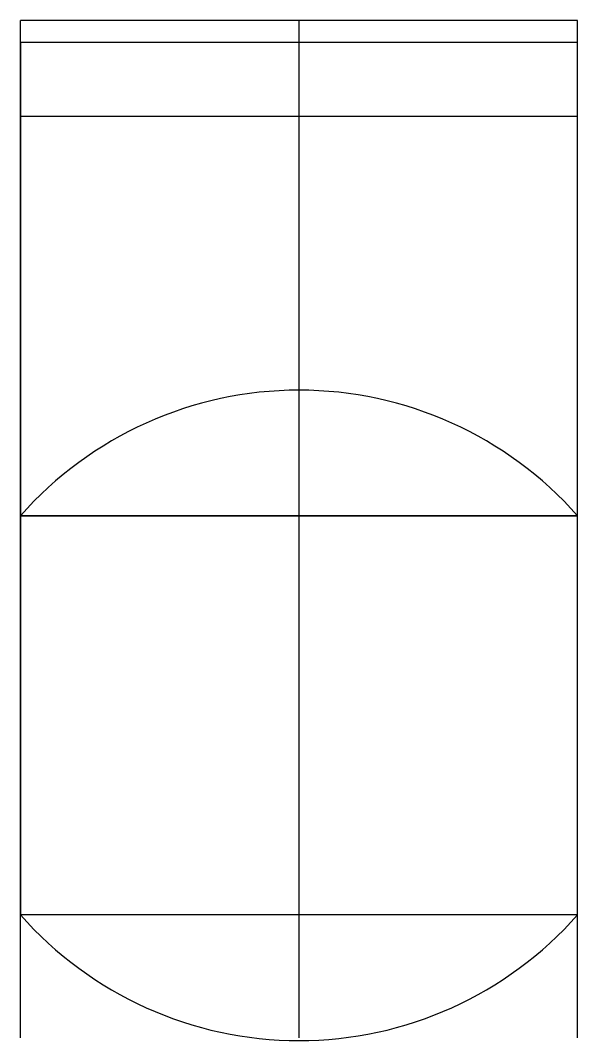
# Model space of a CAD drawing. Extents: x 0 to 15, y -26.9 to 0.6.
import ezdxf

# ---------------------------------------------------------------- set-up
doc = ezdxf.new("R2010")
doc.units = 0
doc.layers.get('0').update_dxf_attribs({"linetype": 'CONTINUOUS'})

msp = doc.modelspace()

# ---------------------------------------------------------------- linework, layer by layer
at = {"linetype": 'CONTINUOUS'}
for p, q in [((15, 0.59), (0, 0.59)), ((0, -26.8), (0, 0.59)), ((7.5, -26.8), (7.5, 0.59)), ((15, -26.8), (15, 0.59)), ((0, 0), (15, 0)), ((0, 0), (0, -12.75)), ((15, -12.75), (15, 0)), ((15, -2), (0, -2)), ((15, -12.75), (0, -12.75)), ((0, -12.75), (15, -12.75)), ((0, -12.75), (0, -23.49)), ((15, -23.49), (15, -12.75)), ((15, -23.49), (0, -23.49))]:
    msp.add_line(p, q, dxfattribs=at)
for centre, start, end in [((7.5, -19.364), 41.4096, 138.5904), ((7.5, -16.876), 221.4096, 318.5904)]:
    msp.add_arc(centre, 10, start, end, dxfattribs=at)

doc.saveas('drawing.dxf')
